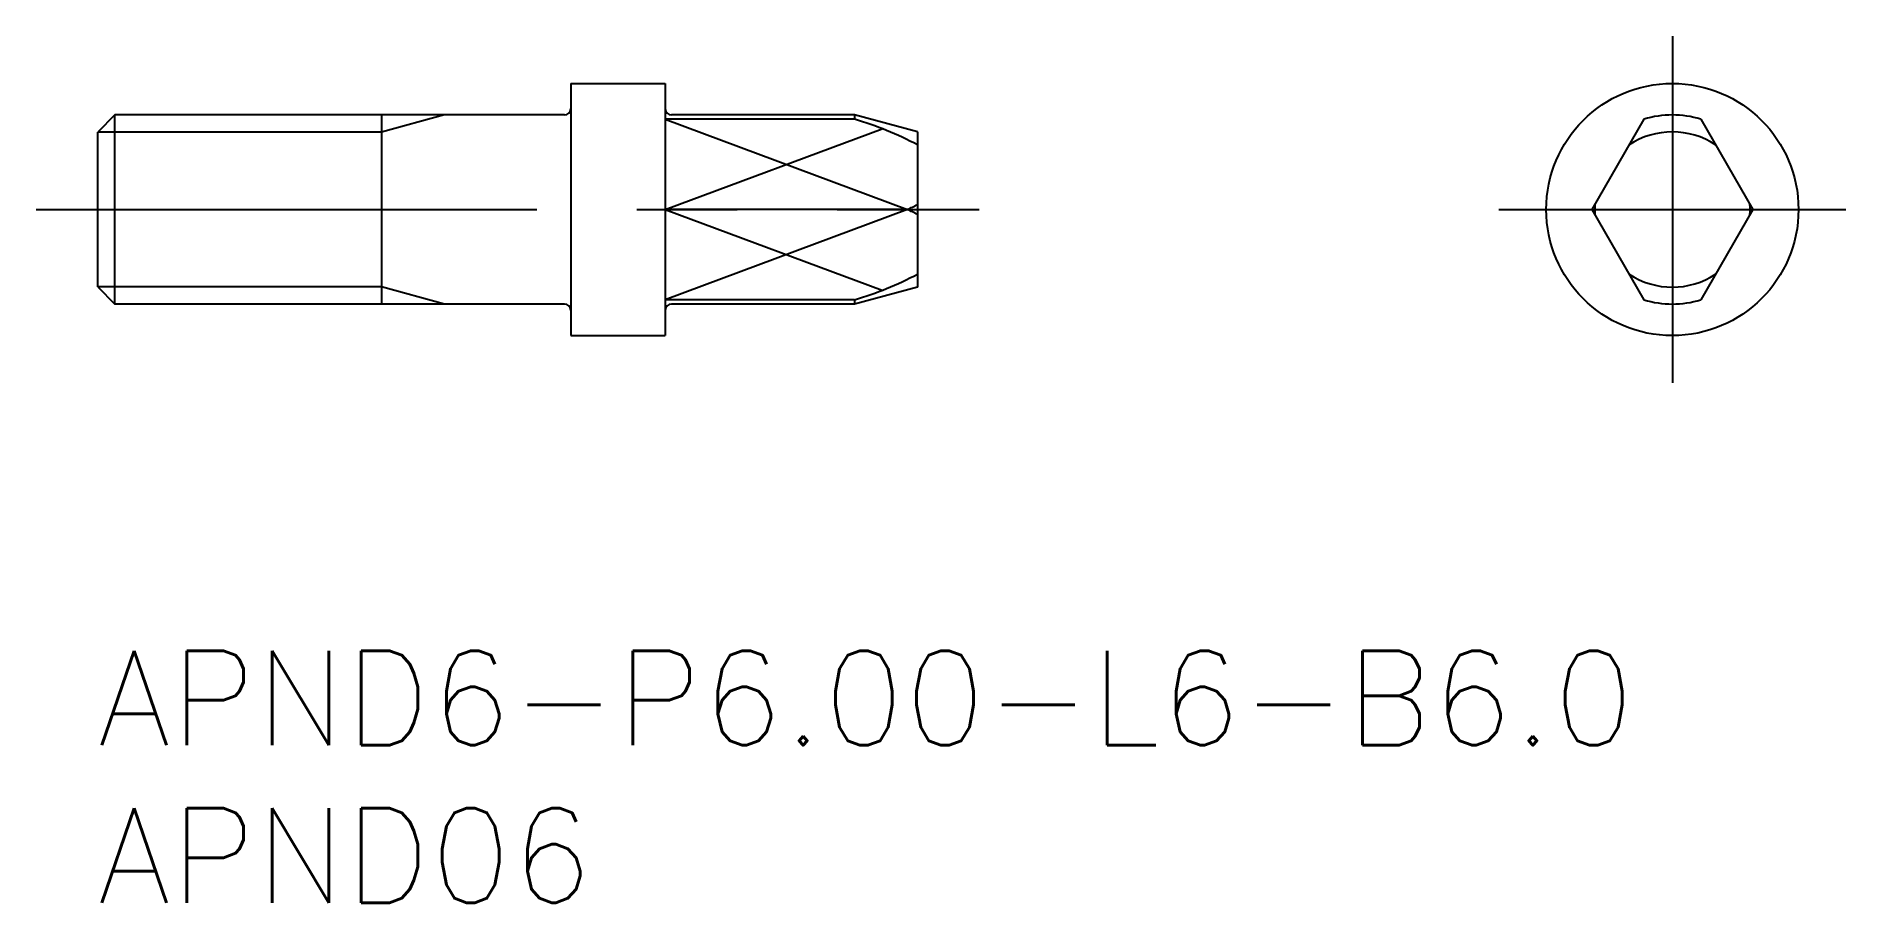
# Model space of a CAD drawing. Extents: x -1.9 to 55.4, y -8 to 19.5.
import ezdxf

# ---------------------------------------------------------------- set-up
doc = ezdxf.new("R2010")
doc.units = 0
doc.header["$LTSCALE"] = 0.5
doc.linetypes.add('CENTER', pattern=[50.8, 31.75, -6.35, 6.35, -6.35])
for name, color, linetype in [('MSM_CENTER', 1, 'CENTER'), ('MSM_CONTINUOUS', 7, 'CONTINUOUS'), ('MSM_NARROW', 5, 'CONTINUOUS'), ('MSM_PART_NUMBER', 7, 'CONTINUOUS')]:
    doc.layers.add(name, color=color, linetype=linetype)
doc.styles.get("Standard").update_dxf_attribs({"font": 'txt.shx', "height": 2, "bigfont": 'bigfont.shx'})

# ---------------------------------------------------------------- blocks, each defined once
blk = doc.blocks.new('*U3')
at = {"layer": 'MSM_PART_NUMBER'}
blk.add_text('APND6-P6.00-L6-B6.0', height=3, dxfattribs=at).set_placement((0, -3))
blk = doc.blocks.new('*U4')
at = {"layer": 'MSM_PART_NUMBER'}
blk.add_text('APND06', height=3, dxfattribs=at).set_placement((0, -8))

msp = doc.modelspace()

# ---------------------------------------------------------------- linework, layer by layer
at = {"layer": 'MSM_CENTER'}
for p, q in [((49.938, 19.5), (49.938, 8.5)), ((-1.95, 14), (27.95, 14)), ((44.438, 14), (55.438, 14))]:
    msp.add_line(p, q, dxfattribs=at)
at = {"layer": 'MSM_CONTINUOUS'}
for p, q in [((15, 18), (18, 18)), ((15, 18), (15, 10)), ((18, 18), (18, 10)), ((0.542, 17), (0, 16.458)), ((14.8, 17), (0.542, 17)), ((0.542, 11), (0.542, 17)), ((9, 17), (9, 11)), ((24, 16.862), (18, 16.862)), ((24, 17), (18.2, 17)), ((26, 16.464), (24, 17)), ((49.038, 16.862), (47.386, 14)), ((50.838, 16.862), (52.491, 14)), ((0, 11.541), (0, 16.458)), ((26, 16.464), (26, 11.536)), ((25.683, 14), (18, 14)), ((47.386, 14), (49.038, 11.138)), ((52.491, 14), (50.838, 11.138)), ((0, 11.541), (0.542, 11)), ((26, 11.536), (24, 11)), ((14.8, 11), (0.542, 11)), ((24, 11.138), (18, 11.138)), ((24, 11), (18.2, 11)), ((15, 10), (18, 10))]:
    msp.add_line(p, q, dxfattribs=at)
msp.add_circle((49.938, 14), 4, dxfattribs=at)
for centre, radius, start, end in [((14.8, 17.2), 0.2, 270, 0), ((18.2, 17.2), 0.2, 180, 270), ((21.046, 6.733), 10.551, 61.99507, 73.74045), ((49.938, 14), 3, 72.5424, 107.4576), ((49.938, 14), 2.464, 56.2318, 123.7682), ((21.046, 23.477), 10.551, 296.07026, 298.00493), ((21.046, 4.523), 10.551, 61.99507, 63.92974), ((49.938, 14), 2.464, 176.2318, 183.7682), ((49.938, 14), 2.464, 356.2318, 3.7682), ((21.046, 21.267), 10.551, 286.25955, 298.00493), ((49.938, 14), 2.464, 236.2318, 303.7682), ((14.8, 10.8), 0.2, 0, 90), ((18.2, 10.8), 0.2, 90, 180), ((49.938, 14), 3, 252.5424, 287.4576)]:
    msp.add_arc(centre, radius, start, end, dxfattribs=at)
at = {"layer": 'MSM_NARROW'}
for p, q in [((11, 17), (9, 16.458)), ((18, 16.862), (25.683, 14)), ((24, 16.97), (24, 16.86)), ((9, 16.458), (0, 16.458)), ((18, 14), (24.88, 16.563)), ((25.683, 14), (18, 11.138)), ((18, 14), (24.88, 11.437)), ((9, 11.541), (0, 11.541)), ((11, 11), (9, 11.541)), ((24, 11.14), (24, 11.03))]:
    msp.add_line(p, q, dxfattribs=at)

# ---------------------------------------------------------------- block references
at = {"layer": 'MSM_CONTINUOUS'}
for name in ['*U3', '*U4']:
    msp.add_blockref(name, (0, 0), dxfattribs=at)

doc.saveas('drawing.dxf')
